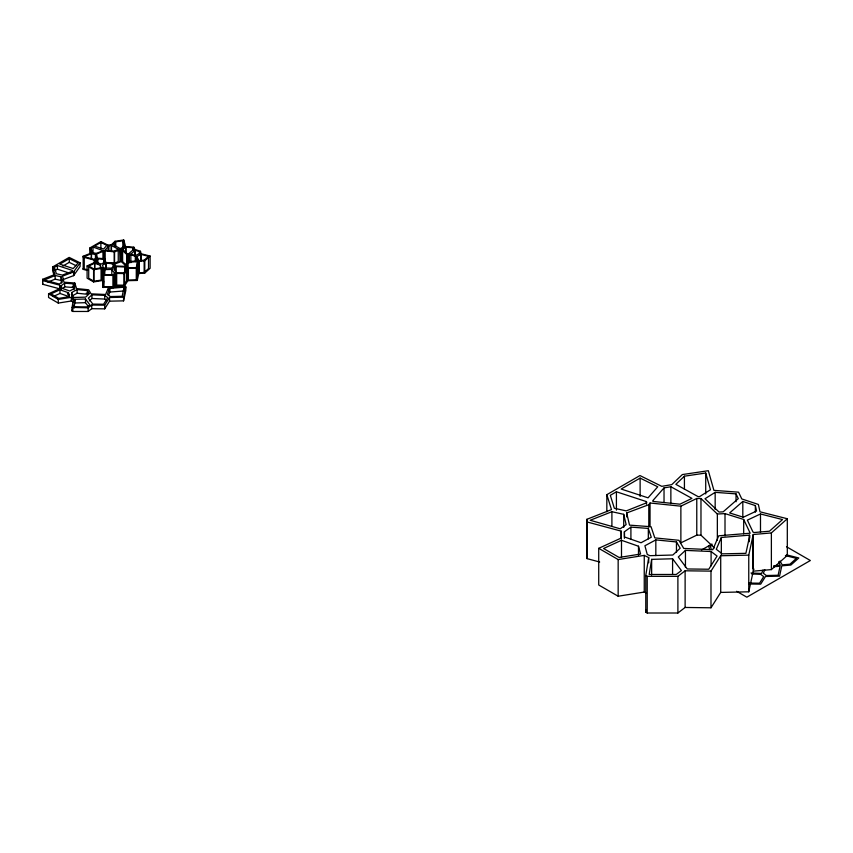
<?xml version="1.0" encoding="UTF-8"?>
<svg xmlns="http://www.w3.org/2000/svg" width="853" height="853" viewBox="0 0 853 853"><rect width="100%" height="100%" fill="white"/><g stroke="black" fill="none" stroke-linecap="round" stroke-linejoin="round"><path stroke-width="1.28" d="M54.165 275.615L52.619 270.636L52.619 266.968L69.178 257.403L80.086 262.799L73.593 271.979L62.536 276.116L63.964 282.204L74.733 282.993L76.599 288.581L88.648 289.775L91.068 293.848L105.601 294.488L108.566 287.536L124.303 286.235L125.817 286.875L123.578 297.196L109.557 297.505L109.557 301.173L104.695 308.861L91.761 308.69L88.147 311.462L72.814 311.462L72.089 311.046L72.089 307.379L73.55 298.422L71.321 297.324L58.281 299.414L48.568 293.795L48.568 297.462L58.281 303.082L71.321 300.992L73.55 302.079L73.55 298.422M72.089 311.046L72.921 305.928M75.032 299.307L73.795 306.867L87.337 306.867L89.906 304.905L85.492 299.019L75.032 299.307L74.211 308.018M89.81 254.13L89.81 247.999L100.878 241.612L108.171 245.216L111.498 244.651L115.038 241.282L123.728 239.992L125.594 246.56L133.836 247.167L134.913 249.428L140.446 251.262L140.99 253.725L150.117 256.049L144.797 260.783L138.74 261.306L137.237 268.205L127.865 268.407L127.865 280.669L124.613 285.808L115.965 285.691L113.556 287.546L102.818 287.269L102.818 275.007L103.799 269.026L102.307 268.29L93.595 269.687L87.091 265.933L87.091 278.185L93.595 281.938L102.307 280.541L103.799 281.277M103.959 274.666L104.78 269.612L111.786 269.42L114.728 273.355L114.728 285.606L113.012 286.917L103.959 286.917L103.959 274.666L113.012 274.666L114.728 273.355M102.818 287.269L103.597 282.471M606.835 511.704L606.835 494.676L639.953 475.558L661.779 486.338L671.748 484.643L682.347 474.567L708.331 470.717L713.908 490.368L738.581 492.181L741.79 498.952L758.37 504.443L759.991 511.811L787.308 518.741L771.379 532.933L753.242 534.5L748.763 555.132L720.71 555.751L720.71 592.419L710.986 607.794L685.119 607.464L677.89 613.008L647.224 613.008L645.774 612.166L645.774 575.498L648.696 557.574L644.25 555.388L618.158 559.557L598.721 548.33L598.721 584.998L618.158 596.226L644.25 592.057L646.467 593.155M651.649 559.365L649.197 574.474L676.269 574.474L681.398 570.54L672.58 558.768L651.649 559.365L651.649 575.071M645.774 612.166L646.19 609.607M124.101 287.301L122.15 296.29L110.336 296.556L107.35 294.285L109.877 288.367L123.877 287.205L124.101 290.969L109.877 292.035L108.363 295.586M109.557 301.173L123.578 300.864L125.817 290.542L125.817 286.875M136.277 267.597L137.589 261.594L128.078 262.297L126.393 266.253L128.387 267.778L136.277 267.597L136.277 279.859L128.387 280.029L128.387 267.778M136.8 277.449L137.589 273.845L137.589 261.594M127.865 280.669L137.237 280.456L138.74 273.557L138.74 261.306M749.798 535.353L745.895 553.33L722.267 553.853L716.296 549.3L721.339 537.475L749.35 535.162L749.798 537.966M720.71 592.419L748.763 591.801L753.242 571.169L753.242 534.5M125.22 271.297L125.22 266.392L127.204 261.743L137.717 260.879L137.717 273.131M763.051 569.975L761.569 573.451L751.003 572.981M764.832 569.697L763.328 573.248L766.303 575.519L778.117 575.253L780.068 566.264L773.49 566.701M123.866 285.169L123.866 272.917L126.649 268.514L124.655 267L116.083 266.616L113.694 268.823L116.69 272.821L116.69 285.083L123.866 285.169L126.649 280.776L126.649 268.514M124.613 285.808L124.613 273.546L127.865 268.407M104.695 308.861L104.695 305.193L109.557 297.505M710.986 607.794L710.986 571.126L720.71 555.751M62.536 279.784L73.593 275.647L80.086 266.467L80.086 262.799M90.972 248.212L92.316 252.541L96.304 253.416L103.138 250.697L93.009 247.029L90.972 248.212L90.972 254.343M96.432 259.013L96.432 254.119L104.247 250.782L114.558 251.848L121.265 249.279L126.745 254.461L129.304 254.333L135.542 256.284L137.717 260.879M648.792 504.699L650.039 503.014L680.875 506.181L696.773 498.472L700.974 498.515L717.352 514.018L725.007 513.613L743.688 519.466L750.203 533.2L718.727 535.801L712.788 549.727L683.743 548.436L678.892 540.301L654.795 537.891L651.052 526.727L629.535 525.139L626.656 512.973L648.792 504.699L648.792 526.951M105.207 262.511L114.249 263.438L118.247 261.487L118.247 249.236L111.21 245.344L108.917 245.739L105.154 250.025L105.207 261.285M664.029 487.895L652.748 500.743L652.918 501.415L679.958 504.187L691.932 498.376L670.863 486.743L664.029 487.895L664.029 502.3M115.741 241.815L112.873 244.544L120.305 248.649L124.442 246.357L122.853 240.77L115.741 241.815L115.741 246.72M684.426 476.187L675.853 484.333L698.095 496.617L699.577 496.627L710.464 489.771L705.719 473.031L684.426 476.187L684.426 489.281M103.32 267.959L111.86 268.173L114.323 265.891L113.076 263.801L106.177 263.108L102.531 265.07L103.32 267.959L103.309 287.546M91.921 294.818L88.349 298.134L92.828 304.105L103.576 304.244L107.734 297.665L104.748 295.394L91.921 294.818L91.921 298.486L89.245 300.97M685.449 550.388L678.306 556.998L687.262 568.962L708.747 569.239L717.064 556.071L711.093 551.518L685.449 550.388L685.449 567.405M136.768 256.508L139.018 260.655L144.157 260.208L148.518 256.316L141.161 254.45L136.768 256.508L136.768 261.413M137.717 270.764L139.018 272.907L144.157 272.459L148.518 268.578L148.518 256.316M138.74 273.557L144.797 273.035L150.117 268.3L150.117 256.049M753.242 571.169L771.379 569.601L787.308 555.41L787.308 518.741M122.619 249.353L127.31 253.81L128.686 253.736L133.74 249.321L132.983 247.733L126.009 247.221L122.619 249.353L122.619 261.615L126.372 265.176M130.85 254.109L135.254 250.26L139.444 251.646L139.839 253.458L135.424 255.537L130.85 254.109L130.85 262.681M742.814 501.447L729.646 512.941L743.326 517.227L756.558 511.011L755.363 505.594L742.814 501.447L742.814 517.163M102.818 275.007L113.556 275.295L115.965 273.44L124.613 273.546M72.089 307.379L88.147 307.805L91.761 305.033L104.695 305.193M645.774 575.498L647.224 576.34L677.89 576.34L685.119 570.796L710.986 571.126M84.255 256.71L94.288 259.408L96.261 258.001L95.451 254.567L91.506 253.693L84.244 256.55L84.255 268.972L88.019 269.974M95.685 260.4L97.85 258.843L103.671 259.269L104.663 262.223L101.24 264.067L95.707 262.138L95.685 260.4L95.685 262.852M61.405 285.52L64.657 283.196L73.369 283.836L74.84 288.25L69.722 291.001L61.437 288.111L61.405 285.52L61.405 289.188M62.493 288.41L64.657 286.864L73.369 287.504L74.104 289.711M624.407 531.771L630.911 527.122L648.323 528.412L651.276 537.23L641.029 542.753L624.471 536.974L624.407 531.771L624.407 538.318M715.166 492.341L705.005 498.738L719.058 512.056L723.163 511.832L738.282 498.632L736.032 493.876L715.166 492.341L715.166 509.369M54.357 267.288L57.407 265.518L72.42 270.422L72.302 271.35L62.344 275.082L56.373 273.76L54.357 267.288L54.357 269.729M69.264 258.683L59.785 264.153L73.23 268.546L78.071 263.033L69.264 258.683L69.264 262.351L62.941 265.997M55.381 270.358L57.407 269.185L69.914 273.28M616.42 491.786L610.311 495.305L614.341 508.26L626.273 510.894L646.713 502.758L646.425 501.596L616.42 491.786L616.42 510.115M640.123 478.096L621.165 489.046L648.056 497.832L657.738 486.796L640.123 478.096L640.123 496.435M701.475 550.036L711.903 544.022M712.372 545.067L710.336 546.251L711.338 549.481M71.652 292.515L77.111 289.572L87.432 290.606L89.298 293.731L85.609 297.143L74.104 297.462L72.825 296.833L71.652 292.515L71.652 294.957M71.652 296.183L77.111 293.24L87.432 294.274L87.432 290.606M655.829 539.896L644.911 545.771L647.256 554.418L649.815 555.676L672.814 555.026L680.182 548.202L676.461 541.943L655.829 539.896L655.829 555.602M105.207 250.249L114.249 251.177L118.247 249.236M111.978 263.833L114.558 264.099L121.265 261.54L125.828 265.859M714.462 547.957L700.974 535.183L696.773 535.14L680.875 542.849L680.875 506.181M760.492 513.975L747.367 520.138L753.028 532.091L754.084 532.539L769.459 531.206L782.521 519.573L760.492 513.975L760.492 532.315M87.091 265.933L94.63 262.489L94.598 260.176L83.189 257.116L83.146 256.231L91.356 253L89.81 247.999M88.723 265.987L94.704 263.246L100.387 265.23L101.091 267.842L101.091 280.093L93.915 281.234L88.723 278.238L88.723 265.987L93.915 268.983L101.091 267.842M48.568 293.795L59.827 288.645L59.785 285.19L42.725 280.605L42.65 279.283L54.944 274.442L52.619 266.968M59.955 289.775L50.988 293.88L58.761 298.369L69.402 296.663L68.443 292.739L59.955 289.775L59.955 293.443L53.227 296.524M598.721 548.33L621.251 538.03L621.165 531.12L587.035 521.951L586.896 519.306L611.484 509.625L606.835 494.676M621.496 540.301L603.572 548.5L619.118 557.467L640.603 554.034L638.492 546.229L621.496 540.301L621.496 557.318M55.157 275.487L44.303 280.008L59.326 284.038L62.269 281.927L61.053 276.788L55.157 275.487L55.157 279.155L47.917 282.002M611.9 511.715L590.18 520.266L620.238 528.817L626.134 524.595L623.714 514.327L611.9 511.715L611.9 526.12M773.714 565.731L780.271 565.198L778.65 561.754M75.032 302.975L85.492 302.687L88.435 306.611M116.69 272.821L123.866 272.917M748.806 583.068L759.543 583.207L763.712 576.628L760.716 574.357L751.749 573.952M749.03 584.006L760.673 584.156L765.525 576.468L779.557 576.159L781.796 565.838L790.87 565.059L798.824 557.969L786.413 554.813M96.432 254.119L97.391 258.182L104.588 258.715L105.836 262.447L113.886 263.246L115.507 265.965L125.22 266.392M91.921 298.486L104.748 299.062L106.742 300.576M72.334 286.491L74.733 286.661M86.238 293.208L88.648 293.443M55.157 279.155L61.053 280.456L61.661 283.025M785.421 555.58L796.435 558.374L789.91 564.196L782.212 564.857L779.994 561.05M83.146 268.482L83.189 269.367L86.995 270.39M42.65 282.951L42.725 284.273L59.785 288.858L59.785 285.19M586.896 519.306L587.035 558.619L599.68 562.02M67.355 293.848L69.722 294.669M59.955 293.443L68.443 296.407L68.443 292.739M137.589 273.845L137.44 261.53M754.084 569.207L753.028 568.759L753.028 536.015M69.264 262.351L75.874 265.614M786.53 546.762L810.35 560.517L746.844 597.185L736.629 591.289M708.587 545.931L709.749 549.673M771.379 532.933L771.379 569.601M755.363 505.594L755.363 512.141M749.35 535.162L749.35 541.708M748.763 555.132L748.763 591.801M743.688 519.466L743.688 533.871M736.032 493.876L736.032 501.735M725.007 513.613L725.007 535.876M721.339 537.475L721.339 554.503M717.352 514.018L717.352 540.216M711.093 551.518L711.093 565.923M705.719 473.031L705.719 493.983M700.974 498.515L700.974 535.183M696.773 498.472L696.773 535.14M685.119 570.796L685.119 607.464M677.89 576.34L677.89 613.008M676.461 541.943L676.461 552.424M672.58 558.768L672.58 574.485M670.863 486.743L670.863 503.76M650.039 503.014L650.039 526.589M648.696 557.574L648.696 562.809M648.323 528.412L648.323 538.893M647.224 576.34L647.224 613.008M646.425 501.596L646.425 504.208M644.25 555.388L644.25 592.057M638.492 546.229L638.492 555.399M630.911 527.122L630.911 538.915M626.656 512.973L626.656 516.907M623.714 514.327L623.714 527.421M621.165 531.12L621.165 538.979M618.158 559.557L618.158 596.226M587.035 521.951L587.035 558.619M144.797 260.783L144.797 273.035M144.157 260.208L144.157 272.459M141.161 254.45L141.161 260.581M140.99 253.725L140.99 261.082M140.446 251.262L140.446 254.94M139.444 251.646L139.444 254.098M139.018 260.655L139.018 272.907M138.666 260.506L138.666 272.757M137.237 268.205L137.237 280.456M135.542 256.284L135.542 261.189M135.424 255.537L135.424 261.658M135.254 250.26L135.254 255.164M134.913 249.428L134.913 255.559M133.836 247.167L133.836 250.846M132.983 247.733L132.983 250.185M129.304 254.333L129.304 262.905M128.686 253.736L128.686 262.308M128.078 262.297L128.078 268.428M127.31 253.81L127.204 267.874M126.745 254.461L126.745 263.044M126.009 247.221L126.009 253.341M125.594 246.56L125.594 252.691M124.655 267L124.655 273.12M123.877 287.205L123.877 290.873M123.728 239.992L123.728 247.349M123.578 297.196L123.578 300.864M122.853 240.77L122.853 248.116M121.265 249.279L121.265 261.54M120.806 248.649L120.806 260.911L120.305 248.649M119.868 249.268L119.868 261.519M116.083 266.616L116.083 272.747M115.965 273.44L115.965 285.691M115.507 265.965L115.507 272.096M115.038 241.282L115.038 246.176M114.558 251.848L114.558 264.099M114.249 251.177L114.249 263.438M113.886 263.246L113.886 266.925M113.556 275.295L113.556 287.546M113.076 263.801L113.076 267.469M113.012 274.666L113.012 286.917M111.86 268.173L111.786 275.551M111.498 244.651L111.498 250.771M111.21 245.344L111.21 251.475M109.877 288.367L109.877 292.035M108.917 245.739L108.917 250.633M108.566 287.536L108.566 289.977M108.171 245.216L108.171 251.336M106.177 263.108L106.177 269.239M105.836 262.447L105.836 268.567M104.78 269.612L104.78 274.517M104.748 295.394L104.748 299.062M104.588 258.715L104.588 263.62M104.247 250.782L104.247 259.365M104.173 268.386L104.173 274.517M103.831 251.347L103.831 258.704M103.799 269.026L103.799 275.146M103.671 259.269L103.671 262.948M102.968 250.931L102.968 258.278M102.307 268.29L102.307 280.541M100.878 241.612L100.878 248.959M100.387 265.23L100.387 267.682M97.85 258.843L97.85 263.748M97.391 258.182L97.391 263.087M96.304 253.416L96.304 258.32M95.451 254.567L95.451 259.472M94.704 263.246L94.704 269.377M94.598 260.176L94.63 268.61M94.288 259.408L94.288 263.087M93.915 268.983L93.915 281.234M93.595 269.687L93.595 281.938M93.009 247.029L93.009 253.16M91.761 305.033L91.761 308.69M91.506 253.693L91.506 258.598M91.356 253L91.356 259.12M88.147 307.805L88.147 311.462M85.492 299.019L85.492 302.687M83.146 256.231L83.189 269.367M77.111 289.572L77.111 293.24M74.733 282.993L74.733 285.446M74.222 271.137L74.222 274.805M73.593 271.979L73.593 275.647M73.369 283.836L73.369 287.504M72.825 296.833L72.825 299.286M72.814 307.794L72.814 311.462M71.321 297.324L71.321 300.992M64.657 283.196L64.657 286.864M61.053 276.788L61.053 280.456M58.281 299.414L58.281 303.082M57.407 265.518L57.407 269.185M42.65 279.283L42.725 284.273M106.817 245.365L103.586 249.055L94.598 246.122L100.931 242.455L106.817 245.365"/></g></svg>
